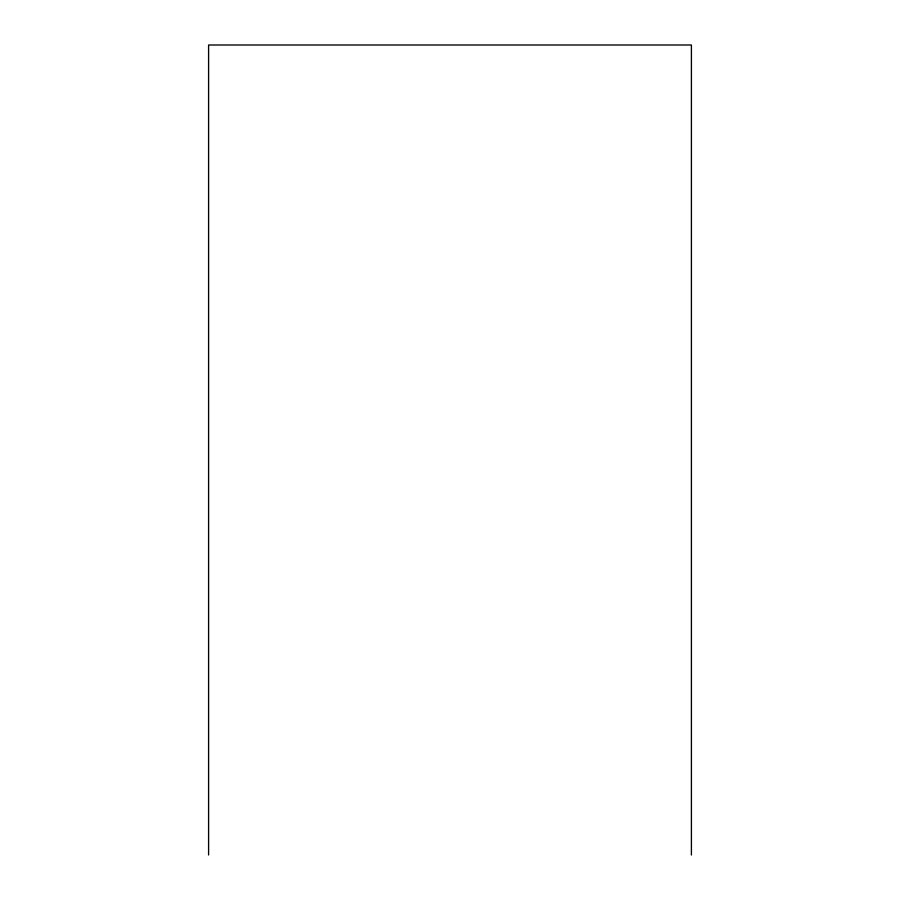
<?xml version="1.0" encoding="UTF-8"?>
<svg xmlns="http://www.w3.org/2000/svg" width="900" height="900" viewBox="0 0 900 900"><rect width="100%" height="100%" fill="white"/><g stroke="black" fill="none" stroke-linecap="round" stroke-linejoin="round"><path stroke-width="1.35" d="M691.403 855L691.403 45L208.597 45L208.597 855"/></g></svg>
